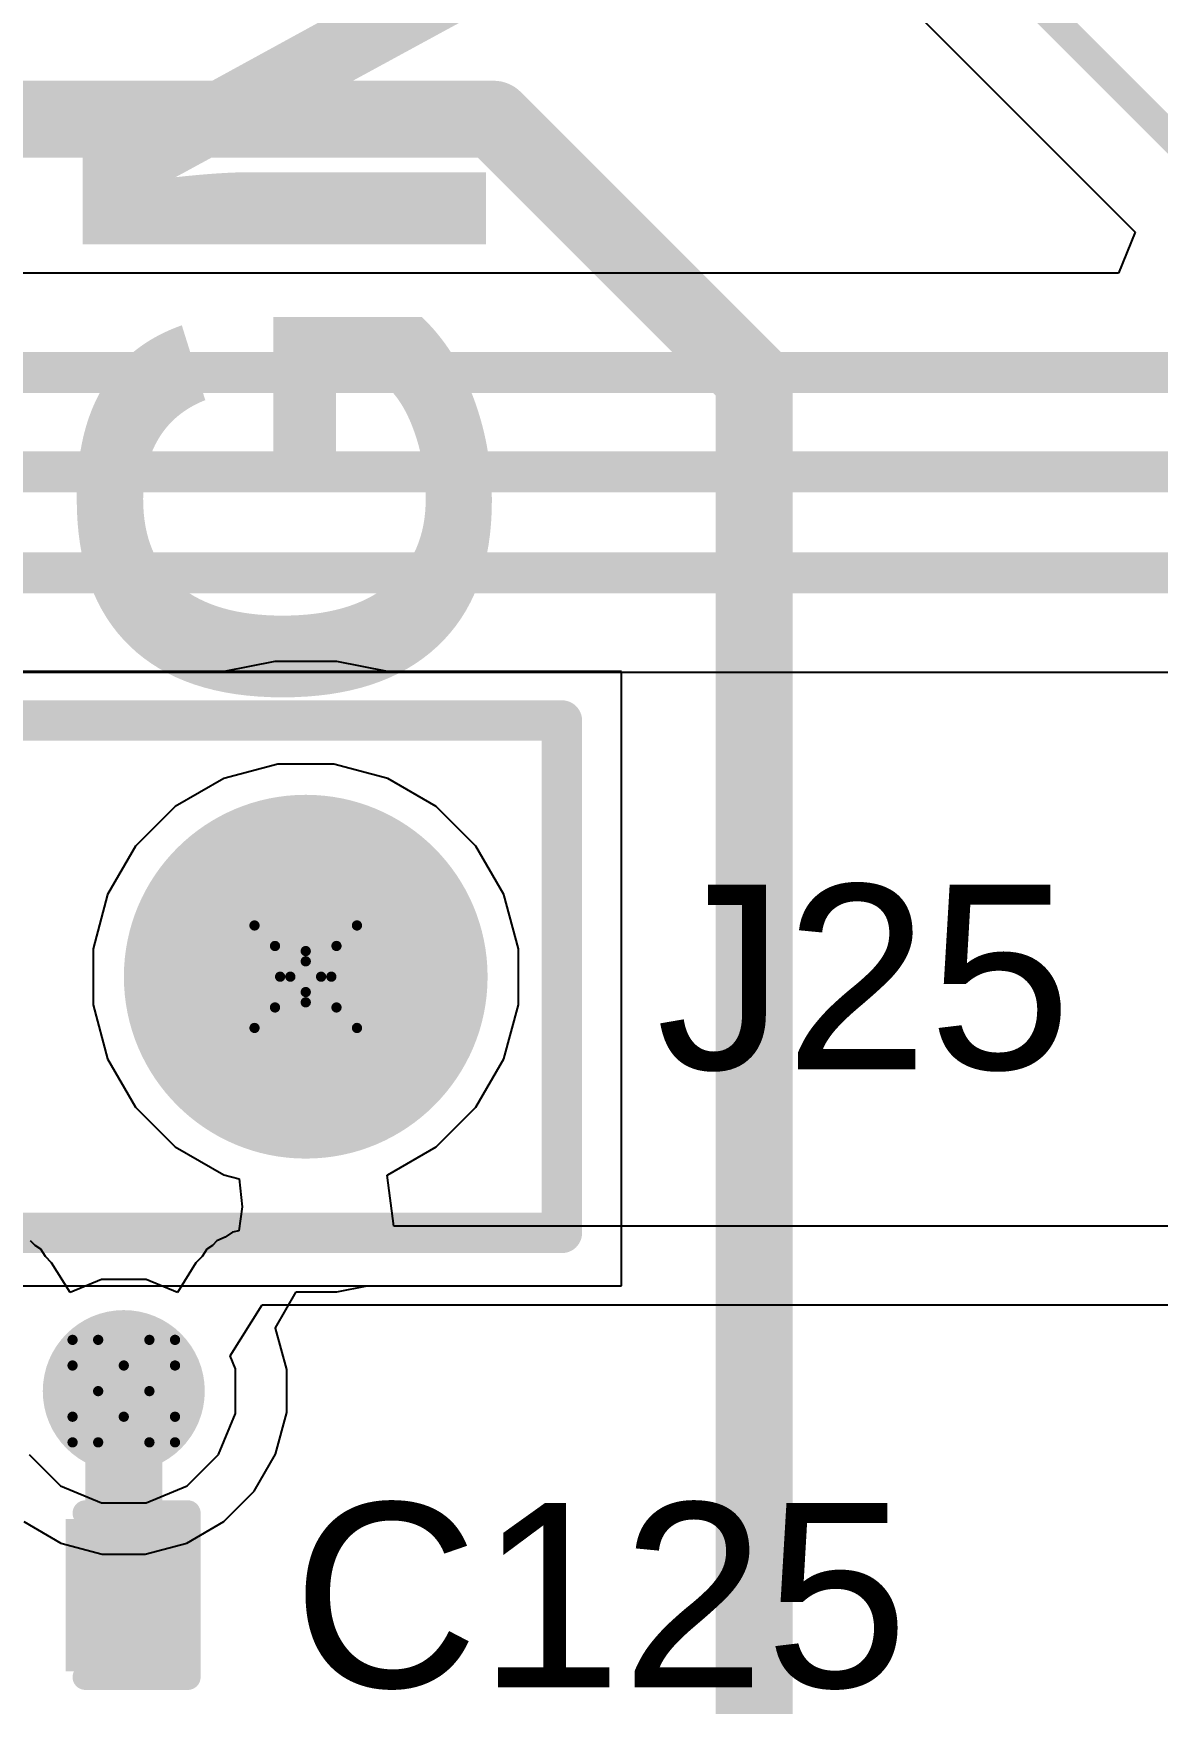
# Model space of a CAD drawing. Header units: inches. Extents: x 0 to 5379, y 0 to 5429.
# Drawn here: x 200.82 to 206.39, y 101.42 to 109.7 of the extents above; entities that cross this region are included whole.
import ezdxf

# ---------------------------------------------------------------- set-up
doc = ezdxf.new("R2010")
doc.units = ezdxf.units.IN
for name, color, linetype in [('Bottom Layer', 5, 'Continuous'), ('Bottom Solder', 6, 'Continuous'), ('Drill Drawing', 1, 'Continuous'), ('GND01', 16, 'Continuous'), ('GND02', 76, 'Continuous'), ('Multi-Layer', 9, 'Continuous'), ('Pad Holes', 156, 'Continuous'), ('PWR', 156, 'Continuous'), ('SIG 01', 90, 'Continuous'), ('Top Layer', 1, 'Continuous'), ('Top Overlay', 2, 'Continuous'), ('Top Paste', 8, 'Continuous'), ('Top Solder', 216, 'Continuous'), ('Via Holes', 16, 'Continuous')]:
    doc.layers.add(name, color=color, linetype=linetype)
doc.styles.add('Arial', font='', dxfattribs={"height": 0.2})
doc.styles.add('Arial_Bold', font='', dxfattribs={"height": 0.2})
doc.styles.get('Arial').set_extended_font_data('Arial')
doc.styles.get('Arial_Bold').set_extended_font_data('Arial', bold=True)

# ---------------------------------------------------------------- blocks, each defined once
blk = doc.blocks.new('HDR1X5__814')
at = {"layer": 'Bottom Layer'}
blk.add_hatch(color=5, dxfattribs=at).paths.add_polyline_path([(-0.8, 0.8), (0.8, 0.8), (0.8, -0.8), (-0.8, -0.8)])
h = blk.add_hatch(color=5, dxfattribs=at)
edge = h.paths.add_edge_path()
edge.add_arc((2.54, 0), 0.8, 0, 360)
h = blk.add_hatch(color=5, dxfattribs=at)
edge = h.paths.add_edge_path()
edge.add_arc((5.08, 0), 0.8, 0, 360)
h = blk.add_hatch(color=5, dxfattribs=at)
edge = h.paths.add_edge_path()
edge.add_arc((7.62, 0), 0.8, 0, 360)
h = blk.add_hatch(color=5, dxfattribs=at)
edge = h.paths.add_edge_path()
edge.add_arc((10.16, 0), 0.8, 0, 360)
at = {"layer": 'Bottom Solder'}
blk.add_hatch(color=6, dxfattribs=at).paths.add_polyline_path([(-0.9016, 0.9016), (0.9016, 0.9016), (0.9016, -0.9016), (-0.9016, -0.9016)])
h = blk.add_hatch(color=6, dxfattribs=at)
edge = h.paths.add_edge_path()
edge.add_arc((2.54, 0), 0.9016, 0, 360)
h = blk.add_hatch(color=6, dxfattribs=at)
edge = h.paths.add_edge_path()
edge.add_arc((5.08, 0), 0.9016, 0, 360)
h = blk.add_hatch(color=6, dxfattribs=at)
edge = h.paths.add_edge_path()
edge.add_arc((7.62, 0), 0.9016, 0, 360)
h = blk.add_hatch(color=6, dxfattribs=at)
edge = h.paths.add_edge_path()
edge.add_arc((10.16, 0), 0.9016, 0, 360)
at = {"layer": 'GND01'}
blk.add_hatch(color=16, dxfattribs=at).paths.add_polyline_path([(-0.8, 0.8), (0.8, 0.8), (0.8, -0.8), (-0.8, -0.8)])
h = blk.add_hatch(color=16, dxfattribs=at)
edge = h.paths.add_edge_path()
edge.add_arc((2.54, 0), 0.8, 0, 360)
h = blk.add_hatch(color=16, dxfattribs=at)
edge = h.paths.add_edge_path()
edge.add_arc((5.08, 0), 0.8, 0, 360)
h = blk.add_hatch(color=16, dxfattribs=at)
edge = h.paths.add_edge_path()
edge.add_arc((7.62, 0), 0.8, 0, 360)
h = blk.add_hatch(color=16, dxfattribs=at)
edge = h.paths.add_edge_path()
edge.add_arc((10.16, 0), 0.8, 0, 360)
at = {"layer": 'GND02'}
blk.add_hatch(color=76, dxfattribs=at).paths.add_polyline_path([(-0.8, 0.8), (0.8, 0.8), (0.8, -0.8), (-0.8, -0.8)])
h = blk.add_hatch(color=76, dxfattribs=at)
edge = h.paths.add_edge_path()
edge.add_arc((2.54, 0), 0.8, 0, 360)
h = blk.add_hatch(color=76, dxfattribs=at)
edge = h.paths.add_edge_path()
edge.add_arc((5.08, 0), 0.8, 0, 360)
h = blk.add_hatch(color=76, dxfattribs=at)
edge = h.paths.add_edge_path()
edge.add_arc((7.62, 0), 0.8, 0, 360)
h = blk.add_hatch(color=76, dxfattribs=at)
edge = h.paths.add_edge_path()
edge.add_arc((10.16, 0), 0.8, 0, 360)
at = {"layer": 'Multi-Layer'}
blk.add_hatch(color=9, dxfattribs=at).paths.add_polyline_path([(-0.8, 0.8), (0.8, 0.8), (0.8, -0.8), (-0.8, -0.8)])
h = blk.add_hatch(color=9, dxfattribs=at)
edge = h.paths.add_edge_path()
edge.add_arc((2.54, 0), 0.8, 0, 360)
h = blk.add_hatch(color=9, dxfattribs=at)
edge = h.paths.add_edge_path()
edge.add_arc((5.08, 0), 0.8, 0, 360)
h = blk.add_hatch(color=9, dxfattribs=at)
edge = h.paths.add_edge_path()
edge.add_arc((7.62, 0), 0.8, 0, 360)
h = blk.add_hatch(color=9, dxfattribs=at)
edge = h.paths.add_edge_path()
edge.add_arc((10.16, 0), 0.8, 0, 360)
at = {"layer": 'Pad Holes'}
h = blk.add_hatch(color=7, dxfattribs=at)
edge = h.paths.add_edge_path()
edge.add_arc((0, 0), 0.475, 0, 360)
h = blk.add_hatch(color=7, dxfattribs=at)
edge = h.paths.add_edge_path()
edge.add_arc((2.54, 0), 0.475, 0, 360)
h = blk.add_hatch(color=7, dxfattribs=at)
edge = h.paths.add_edge_path()
edge.add_arc((5.08, 0), 0.475, 0, 360)
h = blk.add_hatch(color=7, dxfattribs=at)
edge = h.paths.add_edge_path()
edge.add_arc((7.62, 0), 0.475, 0, 360)
h = blk.add_hatch(color=7, dxfattribs=at)
edge = h.paths.add_edge_path()
edge.add_arc((10.16, 0), 0.475, 0, 360)
at = {"layer": 'PWR'}
blk.add_hatch(color=156, dxfattribs=at).paths.add_polyline_path([(-0.8, 0.8), (0.8, 0.8), (0.8, -0.8), (-0.8, -0.8)])
h = blk.add_hatch(color=156, dxfattribs=at)
edge = h.paths.add_edge_path()
edge.add_arc((2.54, 0), 0.8, 0, 360)
h = blk.add_hatch(color=156, dxfattribs=at)
edge = h.paths.add_edge_path()
edge.add_arc((5.08, 0), 0.8, 0, 360)
h = blk.add_hatch(color=156, dxfattribs=at)
edge = h.paths.add_edge_path()
edge.add_arc((7.62, 0), 0.8, 0, 360)
h = blk.add_hatch(color=156, dxfattribs=at)
edge = h.paths.add_edge_path()
edge.add_arc((10.16, 0), 0.8, 0, 360)
at = {"layer": 'SIG 01'}
blk.add_hatch(color=90, dxfattribs=at).paths.add_polyline_path([(-0.8, 0.8), (0.8, 0.8), (0.8, -0.8), (-0.8, -0.8)])
h = blk.add_hatch(color=90, dxfattribs=at)
edge = h.paths.add_edge_path()
edge.add_arc((2.54, 0), 0.8, 0, 360)
h = blk.add_hatch(color=90, dxfattribs=at)
edge = h.paths.add_edge_path()
edge.add_arc((5.08, 0), 0.8, 0, 360)
h = blk.add_hatch(color=90, dxfattribs=at)
edge = h.paths.add_edge_path()
edge.add_arc((7.62, 0), 0.8, 0, 360)
h = blk.add_hatch(color=90, dxfattribs=at)
edge = h.paths.add_edge_path()
edge.add_arc((10.16, 0), 0.8, 0, 360)
at = {"layer": 'Top Layer'}
blk.add_hatch(color=1, dxfattribs=at).paths.add_polyline_path([(-0.8, 0.8), (0.8, 0.8), (0.8, -0.8), (-0.8, -0.8)])
h = blk.add_hatch(color=1, dxfattribs=at)
edge = h.paths.add_edge_path()
edge.add_arc((2.54, 0), 0.8, 0, 360)
h = blk.add_hatch(color=1, dxfattribs=at)
edge = h.paths.add_edge_path()
edge.add_arc((5.08, 0), 0.8, 0, 360)
h = blk.add_hatch(color=1, dxfattribs=at)
edge = h.paths.add_edge_path()
edge.add_arc((7.62, 0), 0.8, 0, 360)
h = blk.add_hatch(color=1, dxfattribs=at)
edge = h.paths.add_edge_path()
edge.add_arc((10.16, 0), 0.8, 0, 360)
at = {"layer": 'Top Solder'}
blk.add_hatch(color=216, dxfattribs=at).paths.add_polyline_path([(-0.9016, 0.9016), (0.9016, 0.9016), (0.9016, -0.9016), (-0.9016, -0.9016)])
h = blk.add_hatch(color=216, dxfattribs=at)
edge = h.paths.add_edge_path()
edge.add_arc((2.54, 0), 0.9016, 0, 360)
h = blk.add_hatch(color=216, dxfattribs=at)
edge = h.paths.add_edge_path()
edge.add_arc((5.08, 0), 0.9016, 0, 360)
h = blk.add_hatch(color=216, dxfattribs=at)
edge = h.paths.add_edge_path()
edge.add_arc((7.62, 0), 0.9016, 0, 360)
h = blk.add_hatch(color=216, dxfattribs=at)
edge = h.paths.add_edge_path()
edge.add_arc((10.16, 0), 0.9016, 0, 360)
at = {"layer": 'Top Overlay'}
for points in [[(-1.27, -1.27, 0.2, 0.2, 0), (-1.27, 1.27, 0.2, 0.2, 0)], [(-1.27, 1.27, 0.2, 0.2, 0), (11.43, 1.27, 0.2, 0.2, 0)], [(11.43, -1.27, 0.2, 0.2, 0), (11.43, 1.27, 0.2, 0.2, 0)], [(-1.27, -1.27, 0.2, 0.2, 0), (11.43, -1.27, 0.2, 0.2, 0)]]:
    blk.add_lwpolyline(points, format="xyseb", dxfattribs=at)
for points in [[(-1.32, 1.27, 0.1, 0.1, 1), (-1.22, 1.27, 0.1, 0.1, 1)], [(-1.32, 1.27, 0.1, 0.1, 1), (-1.22, 1.27, 0.1, 0.1, 1)], [(11.38, 1.27, 0.1, 0.1, 1), (11.48, 1.27, 0.1, 0.1, 1)], [(11.38, 1.27, 0.1, 0.1, 1), (11.48, 1.27, 0.1, 0.1, 1)], [(-1.32, -1.27, 0.1, 0.1, 1), (-1.22, -1.27, 0.1, 0.1, 1)], [(-1.32, -1.27, 0.1, 0.1, 1), (-1.22, -1.27, 0.1, 0.1, 1)], [(11.38, -1.27, 0.1, 0.1, 1), (11.48, -1.27, 0.1, 0.1, 1)], [(11.38, -1.27, 0.1, 0.1, 1), (11.48, -1.27, 0.1, 0.1, 1)]]:
    blk.add_lwpolyline(points, format="xyseb", close=True, dxfattribs=at)
blk = doc.blocks.new('C___0402_1002')
at = {"layer": 'Top Layer'}
for points in [[(-0.6985, -0.3175), (-0.6985, 0.3175), (-0.2413, 0.3175), (-0.2413, -0.3175)], [(0.2413, -0.3175), (0.2413, 0.3175), (0.6985, 0.3175), (0.6985, -0.3175)]]:
    blk.add_hatch(color=1, dxfattribs=at).paths.add_polyline_path(points)
at = {"layer": 'Top Paste'}
for points in [[(-0.6985, -0.3175), (-0.6985, 0.3175), (-0.2413, 0.3175), (-0.2413, -0.3175)], [(0.2413, -0.3175), (0.2413, 0.3175), (0.6985, 0.3175), (0.6985, -0.3175)]]:
    blk.add_hatch(color=8, dxfattribs=at).paths.add_polyline_path(points)
at = {"layer": 'Top Solder'}
for points in [[(-0.7585, -0.3775), (-0.7585, 0.3775), (-0.1813, 0.3775), (-0.1813, -0.3775)], [(0.1813, -0.3775), (0.1813, 0.3775), (0.7585, 0.3775), (0.7585, -0.3775)]]:
    blk.add_hatch(color=216, dxfattribs=at).paths.add_polyline_path(points)
at = {"layer": 'Top Overlay'}
for points in [[(-0.7874, -0.4064, 0.127, 0.127, 0), (-0.7874, 0.4064, 0.127, 0.127, 0)], [(-0.7874, 0.4064, 0.127, 0.127, 0), (-0.2794, 0.4064, 0.127, 0.127, 0)], [(0.2794, 0.4064, 0.127, 0.127, 0), (0.7874, 0.4064, 0.127, 0.127, 0)], [(0.7874, -0.4064, 0.127, 0.127, 0), (0.7874, 0.4064, 0.127, 0.127, 0)], [(-0.7874, -0.4064, 0.127, 0.127, 0), (-0.2794, -0.4064, 0.127, 0.127, 0)], [(0.2794, -0.4064, 0.127, 0.127, 0), (0.7874, -0.4064, 0.127, 0.127, 0)]]:
    blk.add_lwpolyline(points, format="xyseb", dxfattribs=at)
for points in [[(-0.8191, 0.4064, 0.0635, 0.0635, 1), (-0.7556, 0.4064, 0.0635, 0.0635, 1)], [(-0.8191, 0.4064, 0.0635, 0.0635, 1), (-0.7556, 0.4064, 0.0635, 0.0635, 1)], [(-0.3111, 0.4064, 0.0635, 0.0635, 1), (-0.2477, 0.4064, 0.0635, 0.0635, 1)], [(0.2477, 0.4064, 0.0635, 0.0635, 1), (0.3111, 0.4064, 0.0635, 0.0635, 1)], [(0.7556, 0.4064, 0.0635, 0.0635, 1), (0.8191, 0.4064, 0.0635, 0.0635, 1)], [(0.7556, 0.4064, 0.0635, 0.0635, 1), (0.8191, 0.4064, 0.0635, 0.0635, 1)], [(-0.8191, -0.4064, 0.0635, 0.0635, 1), (-0.7556, -0.4064, 0.0635, 0.0635, 1)], [(-0.8191, -0.4064, 0.0635, 0.0635, 1), (-0.7556, -0.4064, 0.0635, 0.0635, 1)], [(-0.3111, -0.4064, 0.0635, 0.0635, 1), (-0.2477, -0.4064, 0.0635, 0.0635, 1)], [(0.2477, -0.4064, 0.0635, 0.0635, 1), (0.3111, -0.4064, 0.0635, 0.0635, 1)], [(0.7556, -0.4064, 0.0635, 0.0635, 1), (0.8191, -0.4064, 0.0635, 0.0635, 1)], [(0.7556, -0.4064, 0.0635, 0.0635, 1), (0.8191, -0.4064, 0.0635, 0.0635, 1)]]:
    blk.add_lwpolyline(points, format="xyseb", close=True, dxfattribs=at)

msp = doc.modelspace()

# ---------------------------------------------------------------- hatches: boundary and pattern name
at = {"layer": 'Bottom Layer'}
h = msp.add_hatch(color=5, dxfattribs=at)
edge = h.paths.add_edge_path()
edge.add_arc((201.2654, 102.9716), 0.3, 0, 360)
at = {"layer": 'Bottom Solder'}
h = msp.add_hatch(color=6, dxfattribs=at)
edge = h.paths.add_edge_path()
edge.add_arc((201.2654, 102.9716), 0.4016, 0, 360)
at = {"layer": 'GND01'}
h = msp.add_hatch(color=16, dxfattribs=at)
edge = h.paths.add_edge_path()
edge.add_arc((201.2654, 102.9716), 0.3, 0, 360)
at = {"layer": 'GND02'}
h = msp.add_hatch(color=76, dxfattribs=at)
edge = h.paths.add_edge_path()
edge.add_arc((201.2654, 102.9716), 0.3, 0, 360)
at = {"layer": 'PWR'}
h = msp.add_hatch(color=156, dxfattribs=at)
edge = h.paths.add_edge_path()
edge.add_arc((201.2654, 102.9716), 0.3, 0, 360)
at = {"layer": 'SIG 01'}
h = msp.add_hatch(color=90, dxfattribs=at)
edge = h.paths.add_edge_path()
edge.add_arc((201.2654, 102.9716), 0.3, 0, 360)
at = {"layer": 'Top Layer'}
h = msp.add_hatch(color=1, dxfattribs=at)
edge = h.paths.add_edge_path()
edge.add_arc((201.2654, 102.9716), 0.3, 0, 360)
at = {"layer": 'Top Solder'}
h = msp.add_hatch(color=216, dxfattribs=at)
edge = h.paths.add_edge_path()
edge.add_arc((201.2654, 102.9716), 0.4016, 0, 360)
at = {"layer": 'Via Holes'}
h = msp.add_hatch(color=7, dxfattribs=at)
edge = h.paths.add_edge_path()
edge.add_arc((201.2654, 102.9716), 0.15, 0, 360)

# ---------------------------------------------------------------- linework, layer by layer
at = {"layer": 'Bottom Layer'}
for p, q in [((202.0136, 106.5877), (201.7623, 106.5377)), ((202.3213, 106.5877), (202.0136, 106.5877)), ((202.5727, 106.5377), (202.3213, 106.5877)), ((203.7336, 106.5377), (190.4955, 106.5377)), ((201.7623, 106.5377), (200.0327, 106.5377)), ((203.7336, 106.5377), (202.5727, 106.5377)), ((203.7336, 103.4937), (203.7336, 106.5377)), ((203.7336, 103.4937), (203.7336, 106.5377)), ((190.4955, 103.4937), (203.7336, 103.4937)), ((202.3213, 103.4637), (202.4725, 103.4937)), ((202.4725, 103.4937), (203.7336, 103.4937)), ((202.017, 103.2859), (202.1196, 103.4637)), ((202.1196, 103.4637), (202.3213, 103.4637)), ((202.0183, 103.2835), (202.017, 103.2859)), ((202.0734, 103.078), (202.0183, 103.2835)), ((202.0734, 102.8652), (202.0734, 103.078)), ((202.0183, 102.6597), (202.0734, 102.8652)), ((201.912, 102.4755), (202.0183, 102.6597)), ((201.7615, 102.325), (201.912, 102.4755)), ((200.7693, 102.325), (200.9535, 102.2187)), ((201.5773, 102.2187), (201.7615, 102.325)), ((200.9535, 102.2187), (201.159, 102.1636)), ((201.159, 102.1636), (201.3718, 102.1636)), ((201.3718, 102.1636), (201.5773, 102.2187))]:
    msp.add_line(p, q, dxfattribs=at)
at = {"layer": 'Drill Drawing'}
for points in [[(201.9135, 105.2797, 0.0508, 0.0508, 0), (202.1675, 105.1527, 0.0508, 0.0508, 0)], [(201.9135, 105.2797, 0.0508, 0.0508, 0), (202.0405, 105.0257, 0.0508, 0.0508, 0)], [(202.1675, 105.1527, 0.0508, 0.0508, 0), (202.4215, 105.2797, 0.0508, 0.0508, 0)], [(202.2945, 105.0257, 0.0508, 0.0508, 0), (202.4215, 105.2797, 0.0508, 0.0508, 0)], [(202.0151, 105.1781, 0.0508, 0.0508, 0), (202.1675, 105.1019, 0.0508, 0.0508, 0)], [(202.0151, 105.1781, 0.0508, 0.0508, 0), (202.0913, 105.0257, 0.0508, 0.0508, 0)], [(202.1675, 105.1019, 0.0508, 0.0508, 0), (202.3199, 105.1781, 0.0508, 0.0508, 0)], [(202.2437, 105.0257, 0.0508, 0.0508, 0), (202.3199, 105.1781, 0.0508, 0.0508, 0)], [(201.9135, 104.7717, 0.0508, 0.0508, 0), (202.0405, 105.0257, 0.0508, 0.0508, 0)], [(202.0151, 104.8733, 0.0508, 0.0508, 0), (202.0913, 105.0257, 0.0508, 0.0508, 0)], [(202.0151, 104.8733, 0.0508, 0.0508, 0), (202.1675, 104.9495, 0.0508, 0.0508, 0)], [(202.1675, 104.9495, 0.0508, 0.0508, 0), (202.3199, 104.8733, 0.0508, 0.0508, 0)], [(202.2437, 105.0257, 0.0508, 0.0508, 0), (202.3199, 104.8733, 0.0508, 0.0508, 0)], [(202.2945, 105.0257, 0.0508, 0.0508, 0), (202.4215, 104.7717, 0.0508, 0.0508, 0)], [(201.9135, 104.7717, 0.0508, 0.0508, 0), (202.1675, 104.8987, 0.0508, 0.0508, 0)], [(202.1675, 104.8987, 0.0508, 0.0508, 0), (202.4215, 104.7717, 0.0508, 0.0508, 0)], [(201.0114, 103.0986, 0.0508, 0.0508, 0), (201.0114, 103.2256, 0.0508, 0.0508, 0)], [(201.0114, 103.2256, 0.0508, 0.0508, 0), (201.1384, 103.2256, 0.0508, 0.0508, 0)], [(201.1384, 103.2256, 0.0508, 0.0508, 0), (201.2654, 103.0986, 0.0508, 0.0508, 0)], [(201.2654, 103.0986, 0.0508, 0.0508, 0), (201.3924, 103.2256, 0.0508, 0.0508, 0)], [(201.3924, 103.2256, 0.0508, 0.0508, 0), (201.5194, 103.2256, 0.0508, 0.0508, 0)], [(201.5194, 103.0986, 0.0508, 0.0508, 0), (201.5194, 103.2256, 0.0508, 0.0508, 0)], [(201.0114, 103.0986, 0.0508, 0.0508, 0), (201.1384, 102.9716, 0.0508, 0.0508, 0)], [(201.3924, 102.9716, 0.0508, 0.0508, 0), (201.5194, 103.0986, 0.0508, 0.0508, 0)], [(201.0114, 102.8446, 0.0508, 0.0508, 0), (201.1384, 102.9716, 0.0508, 0.0508, 0)], [(201.3924, 102.9716, 0.0508, 0.0508, 0), (201.5194, 102.8446, 0.0508, 0.0508, 0)], [(201.0114, 102.7176, 0.0508, 0.0508, 0), (201.0114, 102.8446, 0.0508, 0.0508, 0)], [(201.1384, 102.7176, 0.0508, 0.0508, 0), (201.2654, 102.8446, 0.0508, 0.0508, 0)], [(201.2654, 102.8446, 0.0508, 0.0508, 0), (201.3924, 102.7176, 0.0508, 0.0508, 0)], [(201.5194, 102.7176, 0.0508, 0.0508, 0), (201.5194, 102.8446, 0.0508, 0.0508, 0)], [(201.0114, 102.7176, 0.0508, 0.0508, 0), (201.1384, 102.7176, 0.0508, 0.0508, 0)], [(201.3924, 102.7176, 0.0508, 0.0508, 0), (201.5194, 102.7176, 0.0508, 0.0508, 0)]]:
    msp.add_lwpolyline(points, format="xyseb", dxfattribs=at)
for points in [[(201.9008, 105.2797, 0.0254, 0.0254, 1), (201.9262, 105.2797, 0.0254, 0.0254, 1)], [(201.9008, 105.2797, 0.0254, 0.0254, 1), (201.9262, 105.2797, 0.0254, 0.0254, 1)], [(202.4088, 105.2797, 0.0254, 0.0254, 1), (202.4342, 105.2797, 0.0254, 0.0254, 1)], [(202.4088, 105.2797, 0.0254, 0.0254, 1), (202.4342, 105.2797, 0.0254, 0.0254, 1)], [(202.0024, 105.1781, 0.0254, 0.0254, 1), (202.0278, 105.1781, 0.0254, 0.0254, 1)], [(202.0024, 105.1781, 0.0254, 0.0254, 1), (202.0278, 105.1781, 0.0254, 0.0254, 1)], [(202.1548, 105.1527, 0.0254, 0.0254, 1), (202.1802, 105.1527, 0.0254, 0.0254, 1)], [(202.1548, 105.1527, 0.0254, 0.0254, 1), (202.1802, 105.1527, 0.0254, 0.0254, 1)], [(202.3072, 105.1781, 0.0254, 0.0254, 1), (202.3326, 105.1781, 0.0254, 0.0254, 1)], [(202.3072, 105.1781, 0.0254, 0.0254, 1), (202.3326, 105.1781, 0.0254, 0.0254, 1)], [(202.1548, 105.1019, 0.0254, 0.0254, 1), (202.1802, 105.1019, 0.0254, 0.0254, 1)], [(202.1548, 105.1019, 0.0254, 0.0254, 1), (202.1802, 105.1019, 0.0254, 0.0254, 1)], [(202.0278, 105.0257, 0.0254, 0.0254, 1), (202.0532, 105.0257, 0.0254, 0.0254, 1)], [(202.0278, 105.0257, 0.0254, 0.0254, 1), (202.0532, 105.0257, 0.0254, 0.0254, 1)], [(202.0786, 105.0257, 0.0254, 0.0254, 1), (202.104, 105.0257, 0.0254, 0.0254, 1)], [(202.0786, 105.0257, 0.0254, 0.0254, 1), (202.104, 105.0257, 0.0254, 0.0254, 1)], [(202.1548, 104.9495, 0.0254, 0.0254, 1), (202.1802, 104.9495, 0.0254, 0.0254, 1)], [(202.1548, 104.9495, 0.0254, 0.0254, 1), (202.1802, 104.9495, 0.0254, 0.0254, 1)], [(202.231, 105.0257, 0.0254, 0.0254, 1), (202.2564, 105.0257, 0.0254, 0.0254, 1)], [(202.231, 105.0257, 0.0254, 0.0254, 1), (202.2564, 105.0257, 0.0254, 0.0254, 1)], [(202.2818, 105.0257, 0.0254, 0.0254, 1), (202.3072, 105.0257, 0.0254, 0.0254, 1)], [(202.2818, 105.0257, 0.0254, 0.0254, 1), (202.3072, 105.0257, 0.0254, 0.0254, 1)], [(202.0024, 104.8733, 0.0254, 0.0254, 1), (202.0278, 104.8733, 0.0254, 0.0254, 1)], [(202.0024, 104.8733, 0.0254, 0.0254, 1), (202.0278, 104.8733, 0.0254, 0.0254, 1)], [(202.1548, 104.8987, 0.0254, 0.0254, 1), (202.1802, 104.8987, 0.0254, 0.0254, 1)], [(202.1548, 104.8987, 0.0254, 0.0254, 1), (202.1802, 104.8987, 0.0254, 0.0254, 1)], [(202.3072, 104.8733, 0.0254, 0.0254, 1), (202.3326, 104.8733, 0.0254, 0.0254, 1)], [(202.3072, 104.8733, 0.0254, 0.0254, 1), (202.3326, 104.8733, 0.0254, 0.0254, 1)], [(201.9008, 104.7717, 0.0254, 0.0254, 1), (201.9262, 104.7717, 0.0254, 0.0254, 1)], [(201.9008, 104.7717, 0.0254, 0.0254, 1), (201.9262, 104.7717, 0.0254, 0.0254, 1)], [(202.4088, 104.7717, 0.0254, 0.0254, 1), (202.4342, 104.7717, 0.0254, 0.0254, 1)], [(202.4088, 104.7717, 0.0254, 0.0254, 1), (202.4342, 104.7717, 0.0254, 0.0254, 1)], [(200.9987, 103.2256, 0.0254, 0.0254, 1), (201.0241, 103.2256, 0.0254, 0.0254, 1)], [(200.9987, 103.2256, 0.0254, 0.0254, 1), (201.0241, 103.2256, 0.0254, 0.0254, 1)], [(201.1257, 103.2256, 0.0254, 0.0254, 1), (201.1511, 103.2256, 0.0254, 0.0254, 1)], [(201.1257, 103.2256, 0.0254, 0.0254, 1), (201.1511, 103.2256, 0.0254, 0.0254, 1)], [(201.3797, 103.2256, 0.0254, 0.0254, 1), (201.4051, 103.2256, 0.0254, 0.0254, 1)], [(201.3797, 103.2256, 0.0254, 0.0254, 1), (201.4051, 103.2256, 0.0254, 0.0254, 1)], [(201.5067, 103.2256, 0.0254, 0.0254, 1), (201.5321, 103.2256, 0.0254, 0.0254, 1)], [(201.5067, 103.2256, 0.0254, 0.0254, 1), (201.5321, 103.2256, 0.0254, 0.0254, 1)], [(200.9987, 103.0986, 0.0254, 0.0254, 1), (201.0241, 103.0986, 0.0254, 0.0254, 1)], [(200.9987, 103.0986, 0.0254, 0.0254, 1), (201.0241, 103.0986, 0.0254, 0.0254, 1)], [(201.2527, 103.0986, 0.0254, 0.0254, 1), (201.2781, 103.0986, 0.0254, 0.0254, 1)], [(201.2527, 103.0986, 0.0254, 0.0254, 1), (201.2781, 103.0986, 0.0254, 0.0254, 1)], [(201.5067, 103.0986, 0.0254, 0.0254, 1), (201.5321, 103.0986, 0.0254, 0.0254, 1)], [(201.5067, 103.0986, 0.0254, 0.0254, 1), (201.5321, 103.0986, 0.0254, 0.0254, 1)], [(201.1257, 102.9716, 0.0254, 0.0254, 1), (201.1511, 102.9716, 0.0254, 0.0254, 1)], [(201.1257, 102.9716, 0.0254, 0.0254, 1), (201.1511, 102.9716, 0.0254, 0.0254, 1)], [(201.3797, 102.9716, 0.0254, 0.0254, 1), (201.4051, 102.9716, 0.0254, 0.0254, 1)], [(201.3797, 102.9716, 0.0254, 0.0254, 1), (201.4051, 102.9716, 0.0254, 0.0254, 1)], [(200.9987, 102.8446, 0.0254, 0.0254, 1), (201.0241, 102.8446, 0.0254, 0.0254, 1)], [(200.9987, 102.8446, 0.0254, 0.0254, 1), (201.0241, 102.8446, 0.0254, 0.0254, 1)], [(201.2527, 102.8446, 0.0254, 0.0254, 1), (201.2781, 102.8446, 0.0254, 0.0254, 1)], [(201.2527, 102.8446, 0.0254, 0.0254, 1), (201.2781, 102.8446, 0.0254, 0.0254, 1)], [(201.5067, 102.8446, 0.0254, 0.0254, 1), (201.5321, 102.8446, 0.0254, 0.0254, 1)], [(201.5067, 102.8446, 0.0254, 0.0254, 1), (201.5321, 102.8446, 0.0254, 0.0254, 1)], [(200.9987, 102.7176, 0.0254, 0.0254, 1), (201.0241, 102.7176, 0.0254, 0.0254, 1)], [(200.9987, 102.7176, 0.0254, 0.0254, 1), (201.0241, 102.7176, 0.0254, 0.0254, 1)], [(201.1257, 102.7176, 0.0254, 0.0254, 1), (201.1511, 102.7176, 0.0254, 0.0254, 1)], [(201.1257, 102.7176, 0.0254, 0.0254, 1), (201.1511, 102.7176, 0.0254, 0.0254, 1)], [(201.3797, 102.7176, 0.0254, 0.0254, 1), (201.4051, 102.7176, 0.0254, 0.0254, 1)], [(201.3797, 102.7176, 0.0254, 0.0254, 1), (201.4051, 102.7176, 0.0254, 0.0254, 1)], [(201.5067, 102.7176, 0.0254, 0.0254, 1), (201.5321, 102.7176, 0.0254, 0.0254, 1)], [(201.5067, 102.7176, 0.0254, 0.0254, 1), (201.5321, 102.7176, 0.0254, 0.0254, 1)]]:
    msp.add_lwpolyline(points, format="xyseb", close=True, dxfattribs=at)
at = {"layer": 'PWR'}
for p, q in [((202.0287, 106.0797), (201.7607, 106.0078)), ((202.3063, 106.0797), (202.0287, 106.0797)), ((202.5743, 106.0078), (202.3063, 106.0797)), ((201.7607, 106.0078), (201.5203, 105.8691)), ((202.8147, 105.8691), (202.5743, 106.0078)), ((201.5203, 105.8691), (201.3241, 105.6728)), ((203.0109, 105.6728), (202.8147, 105.8691)), ((201.3241, 105.6728), (201.1853, 105.4325)), ((203.1497, 105.4325), (203.0109, 105.6728)), ((201.1853, 105.4325), (201.1135, 105.1644)), ((203.2215, 105.1644), (203.1497, 105.4325)), ((201.1135, 105.1644), (201.1135, 104.8869)), ((203.2215, 104.8869), (203.2215, 105.1644)), ((201.1135, 104.8869), (201.1853, 104.6188)), ((203.1497, 104.6188), (203.2215, 104.8869)), ((201.1853, 104.6188), (201.3241, 104.3785)), ((203.0109, 104.3785), (203.1497, 104.6188)), ((201.3241, 104.3785), (201.5203, 104.1822)), ((202.8147, 104.1822), (203.0109, 104.3785)), ((201.5203, 104.1822), (201.7607, 104.0435)), ((202.5743, 104.0435), (202.8147, 104.1822)), ((201.7607, 104.0435), (201.8369, 104.0231)), ((201.8369, 104.0231), (201.8531, 103.8854)), ((202.5709, 104.0426), (202.5743, 104.0435)), ((202.6044, 103.7886), (202.5709, 104.0426)), ((201.8531, 103.8854), (201.8357, 103.7654)), ((201.7672, 103.7347), (201.7273, 103.7168)), ((201.8036, 103.759), (201.7672, 103.7347)), ((201.8357, 103.7654), (201.8036, 103.759)), ((208.2192, 103.7886), (202.6044, 103.7886)), ((200.826, 103.693), (200.8035, 103.7168)), ((200.8533, 103.6748), (200.826, 103.693)), ((200.8775, 103.6384), (200.8533, 103.6748)), ((201.6775, 103.6748), (201.6533, 103.6384)), ((201.7048, 103.693), (201.6775, 103.6748)), ((201.7273, 103.7168), (201.7048, 103.693)), ((200.9076, 103.6067), (200.8775, 103.6384)), ((200.9991, 103.4609), (200.9076, 103.6067)), ((201.6232, 103.6067), (201.5317, 103.4609)), ((201.6533, 103.6384), (201.6232, 103.6067)), ((201.1552, 103.5256), (200.9991, 103.4609)), ((201.3756, 103.5256), (201.1552, 103.5256)), ((201.5317, 103.4609), (201.3756, 103.5256)), ((201.7928, 103.1461), (201.9522, 103.4001)), ((201.9522, 103.4001), (217.5317, 103.4001)), ((201.8194, 103.0818), (201.7928, 103.1461)), ((201.8194, 102.8614), (201.8194, 103.0818)), ((201.7351, 102.6578), (201.8194, 102.8614)), ((200.7957, 102.6578), (200.9516, 102.5019)), ((201.5792, 102.5019), (201.7351, 102.6578)), ((200.9516, 102.5019), (201.1552, 102.4176)), ((201.3756, 102.4176), (201.5792, 102.5019)), ((201.1552, 102.4176), (201.3756, 102.4176))]:
    msp.add_line(p, q, dxfattribs=at)
at = {"layer": 'SIG 01'}
for p, q in [((204.6607, 110.3351), (206.2804, 108.7154)), ((206.2804, 108.7154), (206.1962, 108.5122)), ((206.1962, 108.5122), (190.2259, 108.5122)), ((191.2876, 106.5355), (223.0523, 106.5355))]:
    msp.add_line(p, q, dxfattribs=at)
for points in [[(204.8511, 110.7948, 0.1397, 0.1397, 0), (206.7208, 108.9251, 0.1397, 0.1397, 0)], [(190.2259, 108.0202, 0.2032, 0.2032, 0), (271.655, 108.0202, 0.2032, 0.2032, 0)], [(190.6676, 107.5287, 0.2032, 0.2032, 0), (271.3147, 107.5287, 0.2032, 0.2032, 0)], [(191.0838, 107.0276, 0.2032, 0.2032, 0), (270.9651, 107.0276, 0.2032, 0.2032, 0)]]:
    msp.add_lwpolyline(points, format="xyseb", dxfattribs=at)
at = {"layer": 'Top Layer'}
for points in [[(183.6464, 109.2761, 0.381, 0.381, 0), (203.0987, 109.2761, 0.381, 0.381, 0)], [(203.0987, 109.2761, 0.381, 0.381, 0), (204.3903, 107.9846, 0.381, 0.381, 0)], [(204.3903, 101.1647, 0.381, 0.381, 0), (204.3903, 107.9846, 0.381, 0.381, 0)], [(201.2654, 101.9605, 0.381, 0.381, 0), (201.2654, 102.9716, 0.381, 0.381, 0)]]:
    msp.add_lwpolyline(points, format="xyseb", dxfattribs=at)
for points in [[(203.0035, 109.2761, 0.1905, 0.1905, 1), (203.194, 109.2761, 0.1905, 0.1905, 1)], [(203.0035, 109.2761, 0.1905, 0.1905, 1), (203.194, 109.2761, 0.1905, 0.1905, 1)], [(204.295, 107.9846, 0.1905, 0.1905, 1), (204.4855, 107.9846, 0.1905, 0.1905, 1)], [(204.295, 107.9846, 0.1905, 0.1905, 1), (204.4855, 107.9846, 0.1905, 0.1905, 1)], [(201.1701, 102.9716, 0.1905, 0.1905, 1), (201.3606, 102.9716, 0.1905, 0.1905, 1)], [(201.1701, 101.9605, 0.1905, 0.1905, 1), (201.3606, 101.9605, 0.1905, 0.1905, 1)]]:
    msp.add_lwpolyline(points, format="xyseb", close=True, dxfattribs=at)

# ---------------------------------------------------------------- block references
for name, p in [('HDR1X5__814', (192.0075, 105.0257)), ('C___0402_1002', (200.7955, 101.9605))]:
    msp.add_blockref(name, p)

# ---------------------------------------------------------------- texts
at = {"layer": 'Top Overlay', "style": 'Arial_Bold'}
msp.add_text('GND', height=2, rotation=90, dxfattribs=at).set_placement((203.0619, 106.2957))
at = {"layer": 'Top Overlay', "style": 'Arial'}
for s, p in [('J25', (203.905, 104.5673)), ('C125', (202.1017, 101.5034))]:
    msp.add_text(s, height=0.9144, dxfattribs=at).set_placement(p)

doc.saveas('drawing.dxf')
